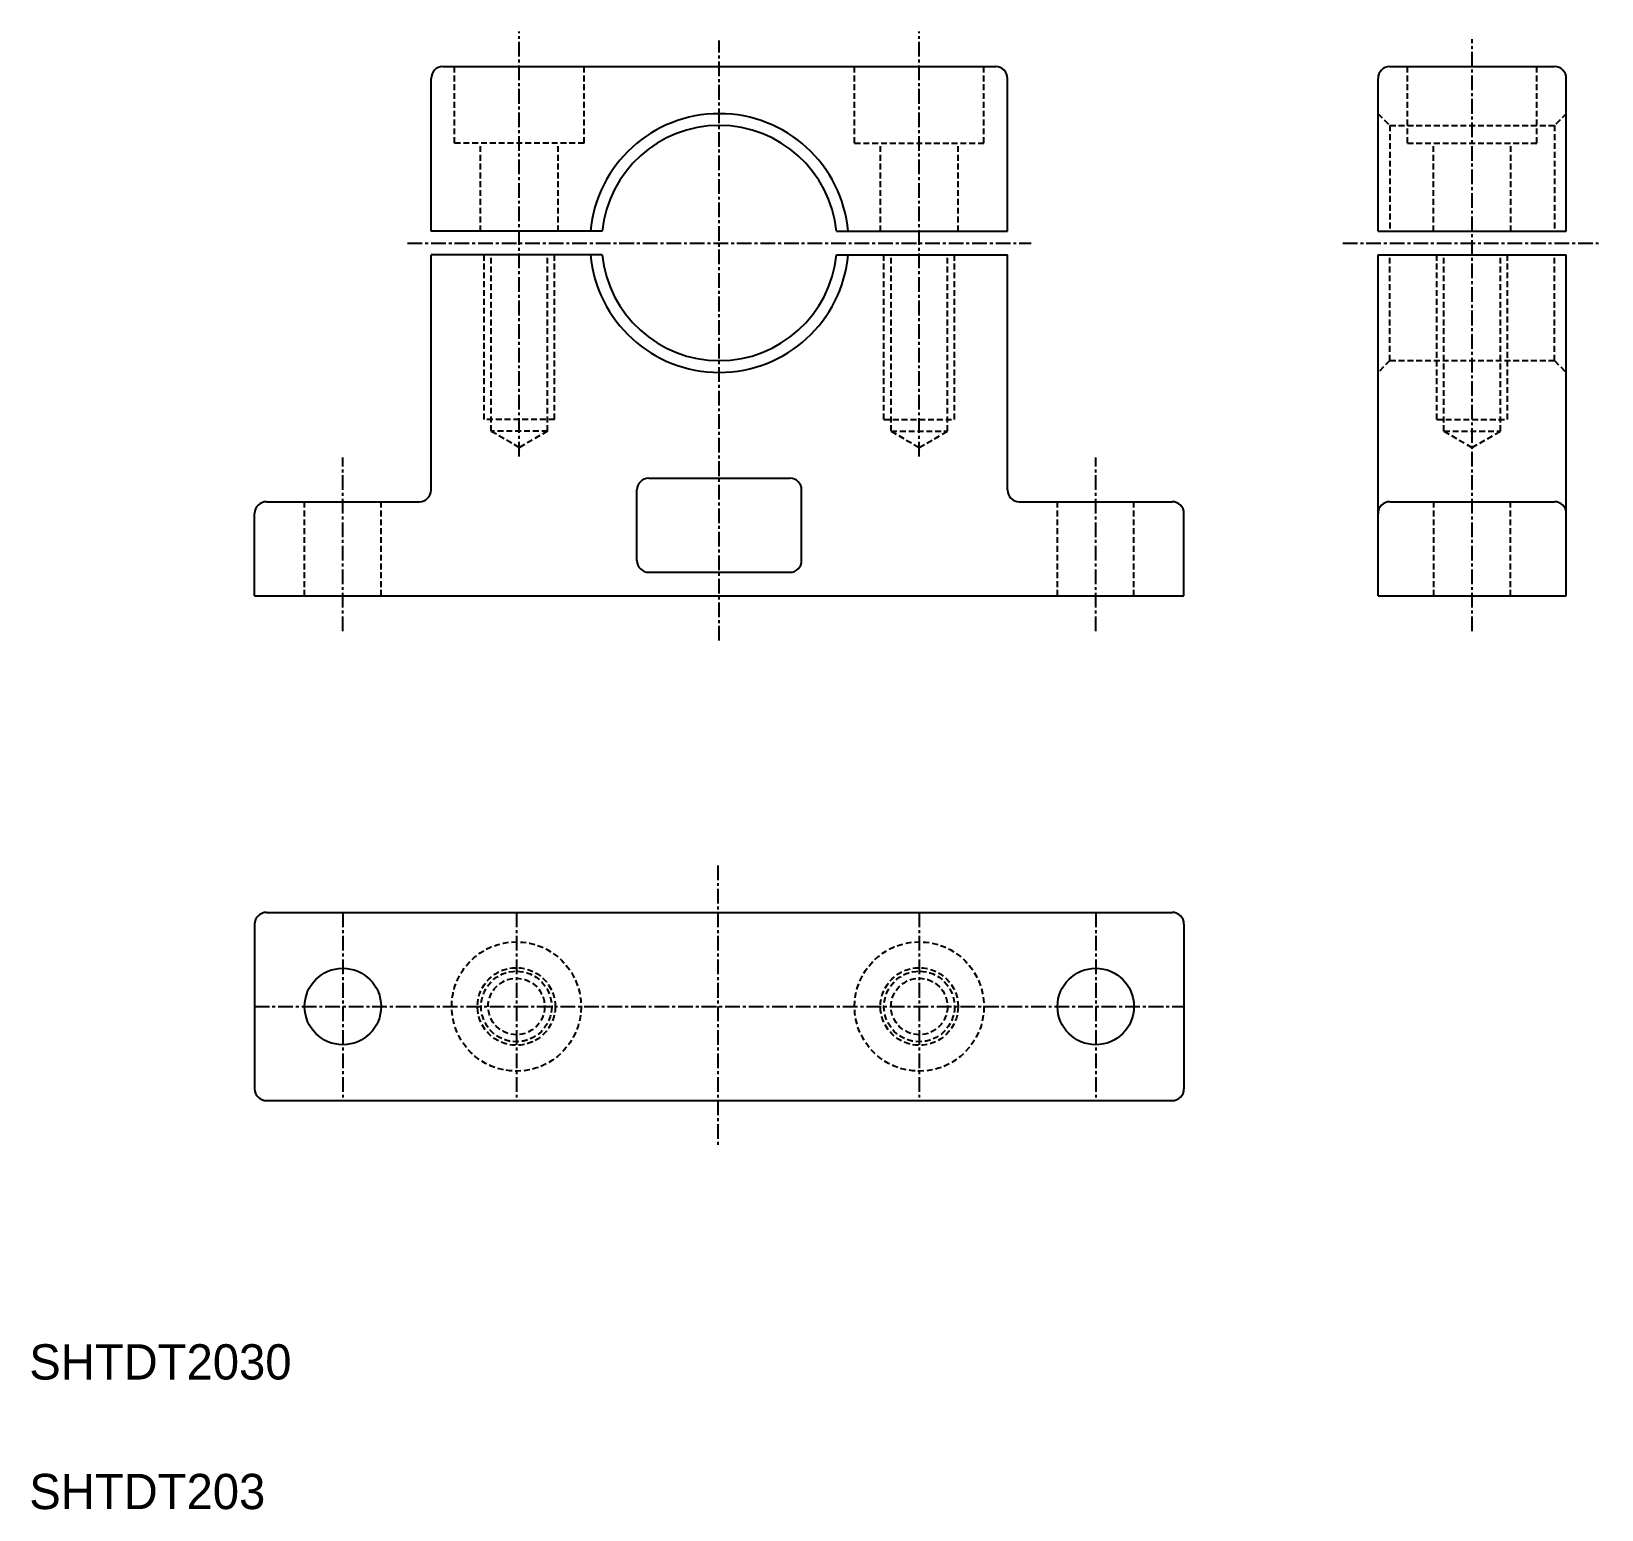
# Model space of a CAD drawing. Extents: x 22 to 156, y 39 to 165.
import ezdxf

# ---------------------------------------------------------------- set-up
doc = ezdxf.new("R2010")
doc.units = 0
doc.linetypes.add('CENTER', pattern=[2, 1.25, -0.25, 0.25, -0.25])
doc.linetypes.add('DASHED', pattern=[0.75, 0.5, -0.25])
doc.layers.get('0').update_dxf_attribs({"linetype": 'CONTINUOUS'})
doc.layers.add('CENTER', color=1, linetype='CENTER')

msp = doc.modelspace()

# ---------------------------------------------------------------- linework, layer by layer
at = {"color": 7, "linetype": 'CONTINUOUS'}
for p, q in [((57.05, 161.8), (104.05, 161.8)), ((137.55, 161.8), (151.55, 161.8)), ((56.05, 147.8), (56.05, 160.8)), ((105.05, 147.8), (105.05, 160.8)), ((136.55, 147.8), (136.55, 160.8)), ((152.55, 147.8), (152.55, 160.8)), ((70.6, 147.8), (56.05, 147.8)), ((90.5, 147.8), (105.05, 147.8)), ((136.55, 147.8), (152.55, 147.8)), ((56.05, 125.8), (56.05, 145.8)), ((70.6, 145.8), (56.05, 145.8)), ((90.5, 145.8), (105.05, 145.8)), ((105.05, 125.8), (105.05, 145.8)), ((136.55, 116.8), (136.55, 145.8)), ((136.55, 145.8), (152.55, 145.8)), ((152.55, 116.8), (152.55, 145.8)), ((73.55, 119.8), (73.55, 125.8)), ((74.55, 126.8), (86.55, 126.8)), ((87.55, 119.8), (87.55, 125.8)), ((42.05, 124.8), (55.05, 124.8)), ((106.05, 124.8), (119.05, 124.8)), ((137.55, 124.8), (151.55, 124.8)), ((41.05, 116.8), (41.05, 123.8)), ((120.05, 116.8), (120.05, 123.8)), ((74.55, 118.8), (86.55, 118.8)), ((41.05, 116.8), (120.05, 116.8)), ((136.55, 116.8), (152.55, 116.8)), ((42.05, 89.88), (119.05, 89.88)), ((41.05, 88.88), (41.05, 74.88)), ((120.05, 88.88), (120.05, 74.88)), ((42.05, 73.88), (119.05, 73.88))]:
    msp.add_line(p, q, dxfattribs=at)
at = {"color": 3, "linetype": 'DASHED'}
for p, q in [((58.05, 155.3), (58.05, 161.8)), ((69.05, 155.3), (69.05, 161.8)), ((92.05, 155.3), (92.05, 161.8)), ((103.05, 155.3), (103.05, 161.8)), ((139.05, 155.3), (139.05, 161.8)), ((150.05, 155.3), (150.05, 161.8)), ((136.55, 157.8), (137.55, 156.8)), ((152.55, 157.8), (151.55, 156.8)), ((137.55, 156.8), (151.55, 156.8)), ((137.55, 156.8), (137.55, 147.8)), ((151.55, 156.8), (151.55, 147.8)), ((69.05, 155.3), (58.05, 155.3)), ((60.25, 147.8), (60.25, 155.3)), ((66.85, 147.8), (66.85, 155.3)), ((92.05, 155.3), (103.05, 155.3)), ((94.25, 147.8), (94.25, 155.3)), ((100.85, 147.8), (100.85, 155.3)), ((139.05, 155.3), (150.05, 155.3)), ((141.25, 147.8), (141.25, 155.3)), ((147.85, 147.8), (147.85, 155.3)), ((60.55, 131.8), (60.55, 145.8)), ((61.15, 130.8), (61.15, 145.8)), ((65.95, 130.8), (65.95, 145.8)), ((66.55, 131.8), (66.55, 145.8)), ((94.55, 131.8), (94.55, 145.8)), ((95.15, 130.8), (95.15, 145.8)), ((99.95, 130.8), (99.95, 145.8)), ((100.55, 131.8), (100.55, 145.8)), ((137.55, 136.8), (137.55, 145.8)), ((141.55, 131.8), (141.55, 145.8)), ((142.15, 130.8), (142.15, 145.8)), ((146.95, 130.8), (146.95, 145.8)), ((147.55, 131.8), (147.55, 145.8)), ((151.55, 136.8), (151.55, 145.8)), ((137.55, 136.8), (136.55, 135.8)), ((137.55, 136.8), (151.55, 136.8)), ((151.55, 136.8), (152.55, 135.8)), ((66.55, 131.8), (60.55, 131.8)), ((94.55, 131.8), (100.55, 131.8)), ((141.55, 131.8), (147.55, 131.8)), ((63.55, 129.41), (61.15, 130.8)), ((65.95, 130.8), (61.15, 130.8)), ((65.95, 130.8), (63.55, 129.41)), ((95.15, 130.8), (99.95, 130.8)), ((95.15, 130.8), (97.55, 129.41)), ((97.55, 129.41), (99.95, 130.8)), ((142.15, 130.8), (144.55, 129.41)), ((142.15, 130.8), (146.95, 130.8)), ((144.55, 129.41), (146.95, 130.8)), ((45.3, 116.8), (45.3, 124.8)), ((51.8, 116.8), (51.8, 124.8)), ((109.3, 116.8), (109.3, 124.8)), ((115.8, 116.8), (115.8, 124.8)), ((141.3, 116.8), (141.3, 124.8)), ((147.8, 116.8), (147.8, 124.8))]:
    msp.add_line(p, q, dxfattribs=at)
for centre, radius in [((63.3, 81.88), 5.5), ((97.55, 81.88), 5.5), ((63.3, 81.88), 3.3), ((63.3, 81.88), 3), ((63.3, 81.88), 2.4), ((97.55, 81.88), 3.3), ((97.55, 81.88), 3), ((97.55, 81.88), 2.4)]:
    msp.add_circle(centre, radius, dxfattribs=at)
at = {"color": 7, "linetype": 'CONTINUOUS'}
for centre in [(48.55, 81.88), (112.55, 81.88)]:
    msp.add_circle(centre, 3.25, dxfattribs=at)
for centre, radius, start, end in [((57.05, 160.8), 1, 90, 180), ((104.05, 160.8), 1, 0, 90), ((137.55, 160.8), 1, 90, 180), ((151.55, 160.8), 1, 0, 90), ((80.55, 146.8), 11, 5.2159, 174.7841), ((80.55, 146.8), 10, 5.7392, 174.2608), ((80.55, 146.8), 11, 185.2159, 354.7841), ((80.55, 146.8), 10, 185.7392, 354.2608), ((55.05, 125.8), 1, 270, 0), ((74.55, 125.8), 1, 90, 180), ((86.55, 125.8), 1, 0, 90), ((106.05, 125.8), 1, 180, 270), ((42.05, 123.8), 1, 90, 180), ((119.05, 123.8), 1, 0, 90), ((137.55, 123.8), 1, 90, 180), ((151.55, 123.8), 1, 0, 90), ((74.55, 119.8), 1, 180, 270), ((86.55, 119.8), 1, 270, 0), ((42.05, 88.88), 1, 90, 180), ((119.05, 88.88), 1, 360, 90), ((42.05, 74.88), 1, 180, 270), ((119.05, 74.88), 1, 270, 360)]:
    msp.add_arc(centre, radius, start, end, dxfattribs=at)
at = {"layer": 'CENTER', "color": 1, "linetype": 'CENTER'}
for p, q in [((63.55, 128.65), (63.55, 164.8)), ((97.55, 128.65), (97.55, 164.8)), ((80.55, 112.99), (80.55, 164.01)), ((144.55, 113.8), (144.55, 164.13)), ((54.05, 146.8), (107.05, 146.8)), ((133.55, 146.8), (155.55, 146.8)), ((48.55, 113.8), (48.55, 128.56)), ((112.55, 113.8), (112.55, 128.56)), ((80.43, 93.88), (80.43, 69.88)), ((48.55, 89.88), (48.55, 73.88)), ((63.3, 89.88), (63.3, 73.88)), ((97.55, 89.88), (97.55, 73.88)), ((112.55, 89.88), (112.55, 73.88)), ((41.05, 81.88), (120.05, 81.88))]:
    msp.add_line(p, q, dxfattribs=at)

# ---------------------------------------------------------------- texts
at = {"color": 7, "linetype": 'CONTINUOUS'}
for s, p in [('SHTDT2030', (21.89, 50.16)), ('SHTDT203', (21.89, 39.14))]:
    msp.add_text(s, height=3, dxfattribs=at).set_placement(p)

doc.saveas('drawing.dxf')
